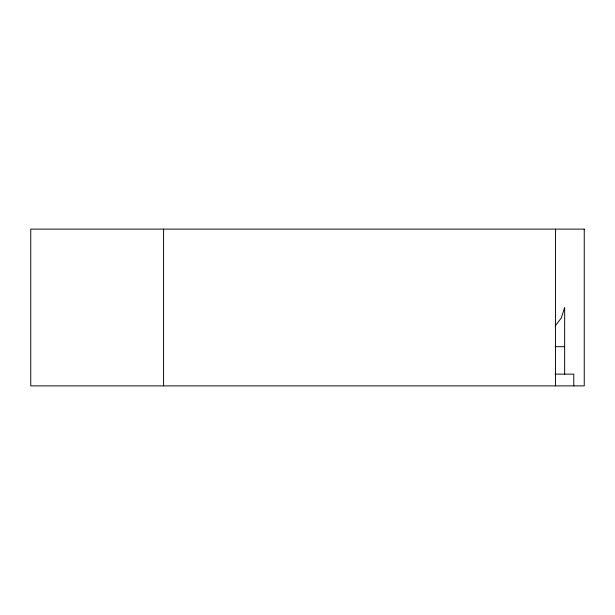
<?xml version="1.0" encoding="UTF-8"?>
<svg xmlns="http://www.w3.org/2000/svg" width="615" height="615" viewBox="0 0 615 615"><rect width="100%" height="100%" fill="white"/><g stroke="black" fill="none" stroke-linecap="round" stroke-linejoin="round"><path stroke-width="0.92" d="M555.091 326.127L561.295 317.955L564.655 307.5L564.655 374.412M555.099 346.691L564.655 346.691M555.03 374.128L573.78 374.128L573.78 385.882M555.483 229.118L555.483 385.882M163.582 229.118L163.582 385.882M584.25 229.118L30.75 229.118L30.75 385.882L584.25 385.882L584.25 229.118"/></g></svg>
